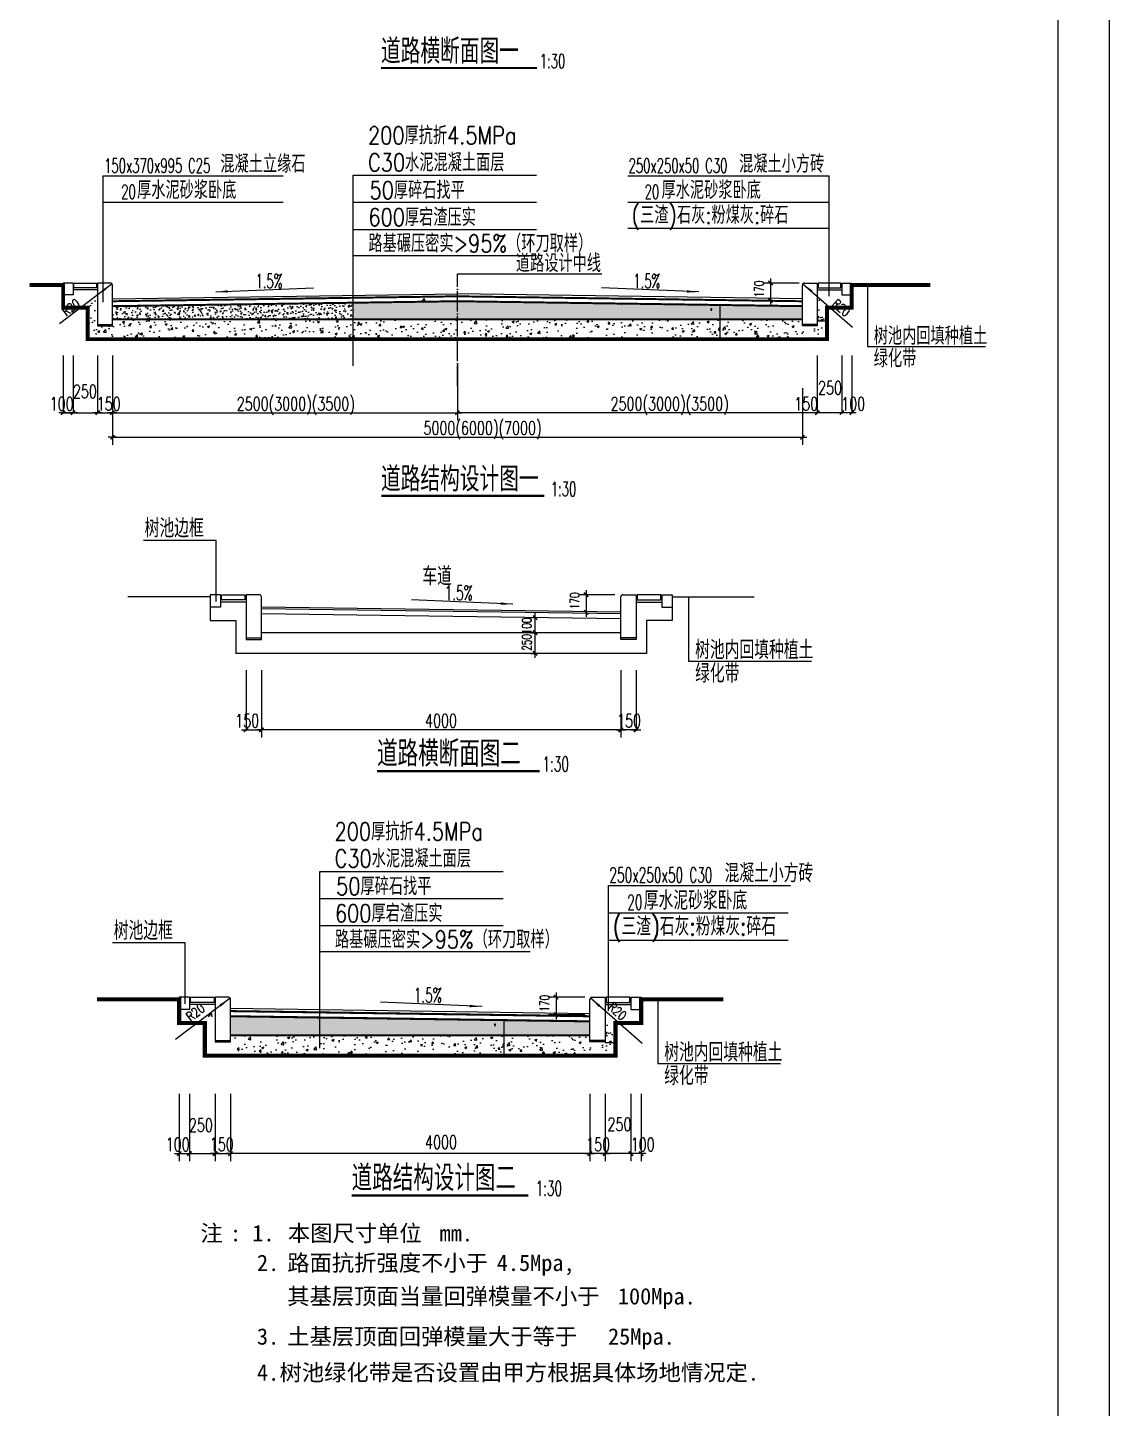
# Model space of a CAD drawing. Header units: millimetres. Extents: x -53295381 to 181933601, y -165 to 204541444.
# Drawn here: x 52181080 to 52286444, y 21114884 to 21249391 of the extents above; entities that cross this region are included whole.
import ezdxf

# ---------------------------------------------------------------- set-up
doc = ezdxf.new("R2010")
doc.units = ezdxf.units.MM
doc.header["$LTSCALE"] = 1000
doc.linetypes.add('DOTE', pattern=[2.42, 2, -0.2, 0.02, -0.2])
for name, color, linetype in [('LAYER1', 140, 'Continuous'), ('PUB_DIM', 3, 'Continuous'), ('PUB_TEXT', 7, 'Continuous'), ('TEXT', 7, 'Continuous'), ('WALL', 5, 'Continuous')]:
    doc.layers.add(name, color=color, linetype=linetype)
doc.layers.add('PUB_TITLE', color=7, linetype='Continuous', lineweight=20)
doc.styles.add('_HZTXT', font='txt.shx', dxfattribs={"width": 0.8, "bigfont": 'hztxt.shx'})
doc.styles.add('_SIMPLEX', font='SIMPLEX.shx', dxfattribs={"width": 0.8})
doc.styles.add('DIM_FONT', font='SIMPLEX', dxfattribs={"width": 0.7, "bigfont": 'GBCBIG'})
doc.styles.add('HZST', font='')
doc.styles.get('HZST').set_extended_font_data('SimSun')
doc.dimstyles.new('AXIS30', dxfattribs={"dimscale": 0.3, "dimtxt": 300, "dimasz": 1, "dimexe": 250, "dimexo": 300, "dimgap": 150, "dimtad": 1, "dimdec": 0, "dimzin": 0, "dimdsep": 46, "dimtxsty": 'DIM_FONT', "dimblk": '_DIMX', "dimcen": 0.09, "dimse1": 1, "dimse2": 1, "dimclrt": 7, "dimadec": 0, "dimazin": 0, "dimtfac": 1, "dimtdec": 0, "dimtix": 1, "dimtmove": 2, "dimatfit": 3, "dimldrblk": '_DIMX', "dimfxl": 0, "dimtolj": 1, "dimtzin": 0, "dimarcsym": 0})
doc.dimstyles.new('DIMN30', dxfattribs={"dimscale": 0.3, "dimtxt": 300, "dimasz": 100, "dimexe": 250, "dimexo": 300, "dimgap": 150, "dimtad": 1, "dimdec": 0, "dimzin": 0, "dimdsep": 46, "dimtxsty": 'DIM_FONT', "dimblk": 'ARCHTICK', "dimcen": 0.09, "dimclrt": 7, "dimazin": 2, "dimtfac": 1, "dimtdec": 0, "dimtix": 1, "dimtmove": 2, "dimatfit": 3, "dimfxl": 0, "dimtolj": 1, "dimtzin": 0, "dimarcsym": 0})
pattern_1 = [(50, (51574633.7, 20969505.46), (1032.8547, -90.3631), [108, -1188]), (355, (51574633.7, 20969505.5), (-199.8019, 1083.1567), [86.4, -950.4]), (100.4514, (51574719.8, 20969497.9), (833.0535, 992.793), [91.7859, -1009.6446]), (46.1842, (51574633.7, 20969793.5), (1536.827, -238.3474), [162, -1782]), (96.6356, (51574761.8, 20969773.6), (1345.9143, 1402.7297), [137.6788, -1514.4667]), (351.1842, (51574633.7, 20969793.5), (1345.9132, 1402.7308), [129.6, -1425.6]), (21, (51574777.7, 20969721.46), (859.5462, -579.7712), [108, -1188]), (326, (51574777.7, 20969721.5), (350.3741, 1044.216), [86.4, -950.4]), (71.4514, (51574849.3, 20969673.1), (1209.9206, 464.4439), [91.7859, -1009.6446]), (37.5, (51574633.7, 20969505.46), (17.5102, 479.36715), [0, -938.88, 0, -964.8, 0, -954]), (7.5, (51574633.7, 20969505.46), (378.82013, 567.95287), [0, -550.08, 0, -917.28, 0, -363.6]), (327.5, (51574312.6, 20969505.46), (768.7043, -32.47902), [0, -360, 0, -1123.2, 0, -1490.4]), (317.5, (51574168.6, 20969505.46), (839.7881, 144.1512), [0, -468, 0, -745.92, 0, -1058.4])]
pattern_2 = [(50, (51574633.7, 20969505.5), (2065.7093, -180.726), [216, -2376]), (355, (51574633.7, 20969505.5), (-399.604, 2166.3133), [172.8, -1900.8]), (100.4514, (51574805.9, 20969490.4), (1666.107, 1985.586), [183.572, -2019.289]), (46.1842, (51574633.7, 20970081.5), (3073.654, -476.695), [324, -3564]), (96.6356, (51574890, 20970041.7), (2691.829, 2805.46), [275.358, -3028.933]), (351.1842, (51574633.7, 20970081.5), (2691.826, 2805.462), [259.2, -2851.2]), (21, (51574921.7, 20969937.5), (1719.0923, -1159.5424), [216, -2376]), (326, (51574921.7, 20969937.5), (700.748, 2088.432), [172.8, -1900.8]), (71.4514, (51575065, 20969840.8), (2419.841, 928.888), [183.572, -2019.289]), (37.5, (51574633.7, 20969505.46), (35.0204, 958.7343), [0, -1877.76, 0, -1929.6, 0, -1908]), (7.5, (51574633.7, 20969505.5), (757.6403, 1135.9057), [0, -1100.16, 0, -1834.56, 0, -727.2]), (327.5, (51573991.5, 20969505.46), (1537.4086, -64.958), [0, -720, 0, -2246.4, 0, -2980.8]), (317.5, (51573703.5, 20969505.5), (1679.5762, 288.3023), [0, -936, 0, -1491.84, 0, -2116.8])]

# ---------------------------------------------------------------- blocks, each defined once
blk = doc.blocks.new('_ARROW')
blk.add_solid([(0, 0), (-1, 0.1), (-1, -0.1)])
blk = doc.blocks.new('_DIMX')
blk.add_line((-150, 0), (150, 0))
at = {"const_width": 50}
blk.add_lwpolyline([(-70, -70), (70, 70)], dxfattribs=at)
blk = doc.blocks.new('*D90')
at = {"layer": 'Defpoints', "color": 0}
for p in [(52237342, 21160493), (52238342, 21160493), (52237342, 21150493)]:
    blk.add_point(p, dxfattribs=at)
at = {"layer": 'PUB_DIM', "color": 0, "lineweight": -2}
blk.add_line((52238342, 21150493), (52237342, 21150493), dxfattribs=at)
at = {"layer": 'PUB_DIM', "color": 0, "lineweight": -2, "xscale": 0.3, "yscale": 0.3, "zscale": 0.3, "rotation": 180}
blk.add_blockref('_DIMX', (52237342, 21150493), dxfattribs=at)
at = {"layer": 'PUB_DIM', "color": 0, "lineweight": -2, "xscale": 0.3, "yscale": 0.3, "zscale": 0.3}
blk.add_blockref('_DIMX', (52238342, 21150493), dxfattribs=at)
at = {"layer": 'PUB_DIM', "color": 7, "insert": (52237842, 21150583), "char_height": 90, "attachment_point": 5, "style": 'DIM_FONT'}
blk.add_mtext('\\A1;1000', dxfattribs=at)
blk = doc.blocks.new('_ArchTick')
at = {"color": 0, "linetype": 'ByBlock', "const_width": 0.4}
blk.add_lwpolyline([(-0.5, -0.5), (0.5, 0.5)], dxfattribs=at)
blk = doc.blocks.new('*D91')
at = {"layer": 'Defpoints', "color": 0}
for p in [(52226954, 21151235), (52227506, 21151235), (52226954, 21149235)]:
    blk.add_point(p, dxfattribs=at)
at = {"layer": 'PUB_DIM', "color": 0, "lineweight": -2}
for p, q in [((52227044, 21151235), (52227581, 21151235)), ((52227506, 21149235), (52227506, 21151235)), ((52227044, 21149235), (52227581, 21149235))]:
    blk.add_line(p, q, dxfattribs=at)
at = {"layer": 'PUB_DIM', "color": 0, "lineweight": -2, "xscale": 30, "yscale": 30, "zscale": 30}
for p, rotation in [((52227506, 21151235), 90), ((52227506, 21149235), 270)]:
    blk.add_blockref('_ArchTick', p, dxfattribs=dict(at, rotation=rotation))
at = {"layer": 'PUB_DIM', "color": 7, "insert": (52227416, 21150235), "char_height": 90, "attachment_point": 5, "rotation": 90, "style": 'DIM_FONT'}
blk.add_mtext('\\A1;2000', dxfattribs=at)
blk = doc.blocks.new('*D92')
at = {"layer": 'Defpoints', "color": 0}
for p in [(52226954, 21152712), (52227506, 21152712), (52226954, 21151235)]:
    blk.add_point(p, dxfattribs=at)
at = {"layer": 'PUB_DIM', "color": 0, "lineweight": -2}
for p, q in [((52227044, 21152712), (52227581, 21152712)), ((52227506, 21151235), (52227506, 21152712)), ((52227044, 21151235), (52227581, 21151235))]:
    blk.add_line(p, q, dxfattribs=at)
at = {"layer": 'PUB_DIM', "color": 0, "lineweight": -2, "xscale": 30, "yscale": 30, "zscale": 30}
for p, rotation in [((52227506, 21152712), 90), ((52227506, 21151235), 270)]:
    blk.add_blockref('_ArchTick', p, dxfattribs=dict(at, rotation=rotation))
at = {"layer": 'PUB_DIM', "color": 7, "insert": (52226606, 21152232), "char_height": 90, "attachment_point": 5, "rotation": 90, "style": 'DIM_FONT'}
blk.add_mtext('\\A1;100', dxfattribs=at)
blk = doc.blocks.new('*D93')
at = {"layer": 'Defpoints', "color": 0}
for p in [(52248008, 21222378), (52248538, 21222378), (52248008, 21220960)]:
    blk.add_point(p, dxfattribs=at)
at = {"layer": 'PUB_DIM', "color": 0, "lineweight": -2}
for p, q in [((52248098, 21222378), (52248613, 21222378)), ((52248538, 21220960), (52248538, 21222378)), ((52248098, 21220960), (52248613, 21220960))]:
    blk.add_line(p, q, dxfattribs=at)
at = {"layer": 'PUB_DIM', "color": 0, "lineweight": -2, "xscale": 30, "yscale": 30, "zscale": 30}
for p, rotation in [((52248538, 21222378), 90), ((52248538, 21220960), 270)]:
    blk.add_blockref('_ArchTick', p, dxfattribs=dict(at, rotation=rotation))
at = {"layer": 'PUB_DIM', "color": 7, "insert": (52247674, 21221917), "char_height": 90, "attachment_point": 5, "rotation": 90, "style": 'DIM_FONT'}
blk.add_mtext('\\A1;100', dxfattribs=at)
blk = doc.blocks.new('*D94')
at = {"layer": 'Defpoints', "color": 0}
for p in [(52257981, 21230393), (52258941, 21230393), (52257981, 21220793)]:
    blk.add_point(p, dxfattribs=at)
at = {"layer": 'PUB_DIM', "color": 0, "lineweight": -2}
blk.add_line((52258940, 21220793), (52257981, 21220793), dxfattribs=at)
at = {"layer": 'PUB_DIM', "color": 0, "lineweight": -2, "xscale": 0.3, "yscale": 0.3, "zscale": 0.3, "rotation": 180}
blk.add_blockref('_DIMX', (52257981, 21220793), dxfattribs=at)
at = {"layer": 'PUB_DIM', "color": 0, "lineweight": -2, "xscale": 0.3, "yscale": 0.3, "zscale": 0.3}
blk.add_blockref('_DIMX', (52258941, 21220793), dxfattribs=at)
at = {"layer": 'PUB_DIM', "color": 7, "insert": (52258461, 21220883), "char_height": 90, "attachment_point": 5, "style": 'DIM_FONT'}
blk.add_mtext('\\A1;960', dxfattribs=at)
blk = doc.blocks.new('*D95')
at = {"layer": 'Defpoints', "color": 0}
for p in [(52248008, 21220960), (52248538, 21220960), (52248008, 21219040)]:
    blk.add_point(p, dxfattribs=at)
at = {"layer": 'PUB_DIM', "color": 0, "lineweight": -2}
for p, q in [((52248098, 21220960), (52248613, 21220960)), ((52248538, 21219040), (52248538, 21220960)), ((52248098, 21219040), (52248613, 21219040))]:
    blk.add_line(p, q, dxfattribs=at)
at = {"layer": 'PUB_DIM', "color": 0, "lineweight": -2, "xscale": 30, "yscale": 30, "zscale": 30}
for p, rotation in [((52248538, 21220960), 90), ((52248538, 21219040), 270)]:
    blk.add_blockref('_ArchTick', p, dxfattribs=dict(at, rotation=rotation))
at = {"layer": 'PUB_DIM', "color": 7, "insert": (52248448, 21220000), "char_height": 90, "attachment_point": 5, "rotation": 90, "style": 'DIM_FONT'}
blk.add_mtext('\\A1;1920', dxfattribs=at)
blk = doc.blocks.new('6.0f')
at = {"layer": 'PUB_TITLE'}
for p, q in [((50783407, 21034825), (50783407, 21109075)), ((50782407, 21035825), (50782407, 21106575))]:
    blk.add_line(p, q, dxfattribs=at)

msp = doc.modelspace()

# ---------------------------------------------------------------- hatches: boundary and pattern name
h = msp.add_hatch()
h.set_pattern_fill('AR-CONC', color=256, scale=1500, style=0)
h.set_pattern_definition([(50, (51527011, 20889303), (10758.9, -941.28), [1125, -12375]), (355, (51527011, 20889303), (-2081.27, 11282.88), [900, -9900]), (100.4514, (51527908, 20889224), (8677.64, 10341.6), [956.1, -10517.13]), (46.1842, (51527011, 20892303), (16008.62, -2482.79), [1687.5, -18562.5]), (96.6356, (51528345, 20892096), (14019.94, 14611.77), [1434.15, -15775.7]), (351.1842, (51527011, 20892303), (14019.93, 14611.78), [1350, -14850]), (21, (51528511, 20891553), (8953.61, -6039.28), [1125, -12375]), (326, (51528511, 20891553), (3649.73, 10877.25), [900, -9900]), (71.4514, (51529258, 20891050), (12603.34, 4837.96), [956.1, -10517.13]), (37.5, (51527011.4, 20889303), (182.398, 4993.408), [0, -9780, 0, -10050, 0, -9937.5]), (7.5, (51527011.4, 20889303), (3946.043, 5916.176), [0, -5730, 0, -9555, 0, -3787.5]), (327.5, (51523666.4, 20889303), (8007.337, -338.323), [0, -3750, 0, -11700, 0, -15525]), (317.5, (51522166.4, 20889303), (8747.79, 1501.575), [0, -4875, 0, -7770, 0, -11025])])
h.paths.add_polyline_path([(52191763.951, 21153434.113), (52191763.951, 21152934.062), (52202331.238, 21153085.023), (52202331.238, 21153585.074)])
at = {"layer": 'LAYER1'}
h = msp.add_hatch(dxfattribs=at)
h.set_pattern_fill('AR-CONC', color=256, scale=288, style=0)
h.set_pattern_definition(pattern_2)
h.paths.add_polyline_path([(52189340.732, 21220960.34), (52189340.732, 21220336.34), (52187900.732, 21220336.34), (52187900.732, 21223369.803), (52186249.756, 21222112.34), (52186940.732, 21222112.34), (52186940.732, 21219040.34), (52212796.137, 21219040.34), (52212796.137, 21220960.34)])
h.paths.add_polyline_path([(52186381.854, 21222305.272), (52188459.568, 21222305.272), (52188459.568, 21221009.272), (52186381.854, 21221009.272)], flags=25)
h = msp.add_hatch(dxfattribs=at)
h.set_pattern_fill('AN33C', color=256, scale=1440, style=0)
h.set_pattern_definition(pattern_1)
h.paths.add_polyline_path([(52212796.137, 21220960.34), (52212796.137, 21222591.354), (52189340.732, 21222256.276), (52189340.732, 21220960.34)])
h = msp.add_hatch(dxfattribs=at)
h.set_pattern_fill('AR-CONC', color=256, scale=1440, style=0)
h.set_pattern_definition([(50, (51574634, 20969505.5), (10328.55, -903.63), [1080, -11880]), (355, (51574634, 20969505), (-1998.02, 10831.57), [864, -9504]), (100.4514, (51575494, 20969430), (8330.54, 9927.93), [917.86, -10096.45]), (46.1842, (51574634, 20972385), (15368.27, -2383.47), [1620, -17820]), (96.6356, (51575914, 20972187), (13459.14, 14027.3), [1376.8, -15144.67]), (351.1842, (51574634, 20972385), (13459.13, 14027.3), [1296, -14256]), (21, (51576074, 20971665.5), (8595.46, -5797.71), [1080, -11880]), (326, (51576074, 20971665), (3503.74, 10442.16), [864, -9504]), (71.4514, (51576790, 20971182), (12099.2, 4644.44), [917.86, -10096.45]), (37.5, (51574633.7, 20969505.5), (175.102, 4793.671), [0, -9388.8, 0, -9648, 0, -9540]), (7.5, (51574633.7, 20969505.5), (3788.2, 5679.53), [0, -5500.8, 0, -9172.8, 0, -3636]), (327.5, (51571422.5, 20969505.5), (7687.043, -324.79), [0, -3600, 0, -11232, 0, -14904]), (317.5, (51569982.5, 20969505.5), (8397.88, 1441.51), [0, -4680, 0, -7459.2, 0, -10584])])
h.paths.add_polyline_path([(52212796.137, 21223071.403), (52212796.137, 21222591.354), (52222940.732, 21222736.276), (52222940.732, 21223216.325)])
h = msp.add_hatch(dxfattribs=at)
h.set_pattern_fill('AN33C', color=256, scale=1440, style=0)
h.set_pattern_definition(pattern_1)
h.paths.add_polyline_path([(52212796.137, 21222591.354), (52212796.137, 21220960.34), (52222940.732, 21220960.34), (52222940.732, 21222736.276)])
h.paths.add_polyline_path([(52222940.732, 21222736.276), (52222940.732, 21220960.34), (52256540.732, 21220960.34), (52256540.732, 21222256.276)])
h.paths.add_polyline_path([(52247026.151, 21220878.223), (52247026.151, 21222955.938), (52248322.151, 21222955.938), (52248322.151, 21220878.223)], flags=9)
h = msp.add_hatch(dxfattribs=at)
h.set_pattern_fill('AR-CONC', color=256, scale=288, style=0)
h.set_pattern_definition(pattern_2)
h.paths.add_polyline_path([(52222940.732, 21220960.34), (52222940.732, 21219040.34), (52258940.732, 21219040.34), (52258940.732, 21222112.34), (52259256.827, 21222112.34), (52257980.732, 21223228.628), (52257980.732, 21220336.34), (52256540.732, 21220336.34), (52256540.732, 21220960.34)])
h.paths.add_polyline_path([(52257421.854, 21222305.272), (52259499.568, 21222305.272), (52259499.568, 21221009.272), (52257421.854, 21221009.272)], flags=9)
h.paths.add_polyline_path([(52247026.151, 21218895.608), (52247026.151, 21221104.979), (52248322.151, 21221104.979), (52248322.151, 21218895.608)], flags=9)
h = msp.add_hatch(dxfattribs=at)
h.set_pattern_fill('AR-CONC', color=256, scale=288, style=0)
h.set_pattern_definition(pattern_2)
h.paths.add_polyline_path([(52222940.732, 21219040.34), (52222940.732, 21220960.34), (52212796.137, 21220960.34), (52212796.137, 21219040.34)])
h = msp.add_hatch(dxfattribs=at)
h.set_pattern_fill('AR-CONC', color=256, scale=300, style=0)
h.set_pattern_definition([(50, (51525522.3, 20889303), (2151.7805, -188.2564), [225, -2475]), (355, (51525522.3, 20889303), (-416.254, 2256.5764), [180, -1980]), (100.4514, (51525701.6, 20889287.2), (1735.528, 2068.3186), [191.2206, -2103.4263]), (46.1842, (51525522.3, 20889903), (3201.723, -496.557), [337.5, -3712.5]), (96.6356, (51525789, 20889861.5), (2803.988, 2922.354), [286.831, -3155.139]), (351.1842, (51525522.3, 20889903), (2803.986, 2922.356), [270, -2970]), (21, (51525822.3, 20889753), (1790.721, -1207.8567), [225, -2475]), (326, (51525822.3, 20889753), (729.946, 2175.45), [180, -1980]), (71.4514, (51525971.5, 20889652.3), (2520.668, 967.5915), [191.2206, -2103.4263]), (37.5, (51525522.3, 20889302.9), (36.4796, 998.6816), [0, -1956, 0, -2010, 0, -1987.5]), (7.5, (51525522.3, 20889302.9), (789.2086, 1183.2351), [0, -1146, 0, -1911, 0, -757.5]), (327.5, (51524853.3, 20889302.9), (1601.4673, -67.6646), [0, -750, 0, -2340, 0, -3105]), (317.5, (51524553.3, 20889302.9), (1749.5585, 300.315), [0, -975, 0, -1554, 0, -2205])])
h.paths.add_polyline_path([(52200842.128, 21151235.089), (52200842.128, 21149235.089), (52238342.128, 21149235.089), (52238342.128, 21152435.089), (52238671.394, 21152435.089), (52237342.128, 21153597.889), (52237342.128, 21150585.089), (52235842.128, 21150585.089), (52235842.128, 21151235.089)])
h.paths.add_polyline_path([(52236759.963, 21152068.09), (52238924.249, 21152068.09), (52238924.249, 21150718.09), (52236759.963, 21150718.09)], flags=9)
h.paths.add_polyline_path([(52225931.106, 21149084.326), (52225931.106, 21151385.755), (52227281.106, 21151385.755), (52227281.106, 21149084.326)], flags=9)
h = msp.add_hatch(dxfattribs=at)
h.set_pattern_fill('AN33C', color=256, scale=1500, style=0)
h.set_pattern_definition([(50, (51461800.6, 20889302.9), (1075.8903, -94.1282), [112.5, -1237.5]), (355, (51461800.6, 20889302.9), (-208.127, 1128.2882), [90, -990]), (100.4514, (51461890.2, 20889295.1), (867.7641, 1034.1593), [95.6103, -1051.7132]), (46.1842, (51461800.6, 20889602.9), (1600.8616, -248.2785), [168.75, -1856.25]), (96.6356, (51461934, 20889582.2), (1401.994, 1461.1768), [143.4154, -1577.5695]), (351.1842, (51461800.6, 20889603), (1401.993, 1461.178), [135, -1485]), (21, (51461950.6, 20889527.9), (895.3606, -603.9283), [112.5, -1237.5]), (326, (51461950.6, 20889527.9), (364.973, 1087.725), [90, -990]), (71.4514, (51462025.2, 20889477.6), (1260.334, 483.7957), [95.6103, -1051.7132]), (37.5, (51461800.6, 20889302.92), (18.23978, 499.34078), [0, -978, 0, -1005, 0, -993.75]), (7.5, (51461800.6, 20889302.9), (394.6043, 591.61757), [0, -573, 0, -955.5, 0, -378.75]), (327.5, (51461466.1, 20889302.9), (800.73365, -33.8323), [0, -375, 0, -1170, 0, -1552.5]), (317.5, (51461316.1, 20889302.9), (874.77925, 150.1575), [0, -487.5, 0, -777, 0, -1102.5])])
h.paths.add_polyline_path([(52215433.786, 21151235.089), (52215433.786, 21152876.57), (52200842.128, 21153085.023), (52200842.128, 21151235.089)])
h.paths.add_polyline_path([(52235842.128, 21151235.089), (52235842.128, 21152585.023), (52215433.786, 21152876.57), (52215433.786, 21151235.089)])
h.paths.add_polyline_path([(52225931.106, 21151149.551), (52225931.106, 21153313.836), (52227281.106, 21153313.836), (52227281.106, 21151149.551)], flags=9)

# ---------------------------------------------------------------- linework, layer by layer
for p, q in [((52188448.911, 21234954.709), (52205960.351, 21234954.709)), ((52188448.911, 21222655.098), (52188448.911, 21234954.709)), ((52239532.829, 21234954.709), (52259157.111, 21234954.709)), ((52259157.111, 21223228.826), (52259157.111, 21234954.709)), ((52188448.911, 21232403.06), (52205960.351, 21232403.06)), ((52239532.829, 21232403.06), (52259157.111, 21232403.06)), ((52239532.829, 21229851.411), (52259157.111, 21229851.411)), ((52222940.732, 21225393.252), (52237007.385, 21225393.252)), ((52262884.59, 21224320.34), (52262884.59, 21218315.275)), ((52262884.59, 21218315.275), (52274381.124, 21218315.275)), ((52199428.012, 21199427.163), (52192354.143, 21199427.163)), ((52199428.012, 21193500.29), (52199428.012, 21199427.163)), ((52237662.963, 21165812.557), (52255398.326, 21165812.557)), ((52237662.963, 21153598.095), (52237662.963, 21165812.557)), ((52237662.963, 21163154.589), (52255173.747, 21163154.589)), ((52196418.453, 21160226.142), (52189344.584, 21160226.142)), ((52196418.453, 21154299.269), (52196418.453, 21160226.142)), ((52237662.963, 21160496.622), (52255173.747, 21160496.622)), ((52242450.314, 21154735.089), (52242450.314, 21148479.813)), ((52242450.314, 21148479.813), (52254425.87, 21148479.813))]:
    msp.add_line(p, q)
for p, q in [((52212796.137, 21216436.757), (52212796.137, 21235004.696)), ((52212796.137, 21235004.696), (52230647.864, 21235004.696)), ((52212796.137, 21232372.498), (52230647.864, 21232372.498)), ((52212796.137, 21229740.299), (52230647.864, 21229740.299)), ((52212796.137, 21227194.995), (52230647.864, 21227194.995)), ((52189339.361, 21222976.33), (52222939.361, 21223456.33)), ((52189342.789, 21222736.355), (52222942.789, 21223216.355)), ((52189349.646, 21222256.404), (52222949.646, 21222736.404)), ((52256531.819, 21222256.404), (52222931.819, 21222736.404)), ((52256538.675, 21222736.355), (52222938.675, 21223216.355)), ((52256542.104, 21222976.33), (52222942.104, 21223456.33)), ((52189340.732, 21220960.34), (52222940.732, 21220960.34)), ((52256540.732, 21220960.34), (52222940.732, 21220960.34)), ((52186940.732, 21219040.34), (52222940.732, 21219040.34)), ((52258940.732, 21219040.34), (52222940.732, 21219040.34)), ((52198851.687, 21193936.11), (52190851.687, 21193936.11)), ((52198851.687, 21194136.11), (52198851.687, 21191636.11)), ((52199851.687, 21194136.11), (52198851.687, 21194136.11)), ((52199851.687, 21192936.11), (52198851.687, 21192936.11)), ((52199851.687, 21194136.11), (52199851.687, 21192936.11)), ((52202351.687, 21193436.11), (52199851.687, 21193436.11)), ((52199951.687, 21194136.11), (52202251.687, 21194136.11)), ((52199951.687, 21193636.11), (52199951.687, 21194136.11)), ((52202251.687, 21193636.11), (52199951.687, 21193636.11)), ((52202251.687, 21194136.11), (52202251.687, 21193636.11)), ((52202351.687, 21194136.11), (52202351.687, 21189786.11)), ((52203651.687, 21194136.11), (52202351.687, 21194136.11)), ((52203851.687, 21189786.11), (52203851.687, 21193936.11)), ((52238851.687, 21192436.11), (52203851.687, 21192936.11)), ((52238851.687, 21189786.11), (52238851.687, 21193936.11)), ((52239051.687, 21194136.11), (52240351.687, 21194136.11)), ((52240351.687, 21194136.11), (52240351.687, 21189786.11)), ((52240351.687, 21193436.11), (52242851.687, 21193436.11)), ((52242751.687, 21194136.11), (52240451.687, 21194136.11)), ((52240451.687, 21194136.11), (52240451.687, 21193636.11)), ((52240451.687, 21193636.11), (52242751.687, 21193636.11)), ((52242751.687, 21193636.11), (52242751.687, 21194136.11)), ((52242851.687, 21194136.11), (52243851.687, 21194136.11)), ((52242851.687, 21194136.11), (52242851.687, 21192936.11)), ((52242851.687, 21192936.11), (52243851.687, 21192936.11)), ((52243851.687, 21194136.11), (52243851.687, 21191636.11)), ((52243851.687, 21193936.11), (52251851.687, 21193936.11)), ((52245459.873, 21193936.11), (52245459.873, 21187680.834)), ((52198851.687, 21191636.11), (52201351.687, 21191636.11)), ((52201351.687, 21191636.11), (52201351.687, 21188436.11)), ((52238842.402, 21191786.176), (52203842.402, 21192286.176)), ((52238849.544, 21192286.125), (52203849.544, 21192786.125)), ((52241351.687, 21191636.11), (52241351.687, 21188436.11)), ((52243851.687, 21191636.11), (52241351.687, 21191636.11)), ((52238851.687, 21190436.11), (52203851.687, 21190436.11)), ((52202351.687, 21189936.11), (52203851.687, 21189936.11)), ((52202351.687, 21189786.11), (52203851.687, 21189786.11)), ((52240351.687, 21189936.11), (52238851.687, 21189936.11)), ((52240351.687, 21189786.11), (52238851.687, 21189786.11)), ((52241351.687, 21188436.11), (52201351.687, 21188436.11)), ((52245459.873, 21187680.834), (52257435.429, 21187680.834)), ((52209539.235, 21149973.59), (52209539.235, 21167196.832)), ((52209539.235, 21167196.832), (52227390.962, 21167196.832)), ((52209539.235, 21164564.634), (52227390.962, 21164564.634)), ((52209539.235, 21161932.435), (52227390.962, 21161932.435)), ((52209539.235, 21159387.131), (52230017.999, 21159387.131)), ((52235832.844, 21152585.155), (52200832.844, 21153085.155)), ((52235839.986, 21153085.104), (52200839.986, 21153585.104)), ((52235843.557, 21153335.079), (52200843.557, 21153835.079)), ((52235842.128, 21151235.089), (52200842.128, 21151235.089)), ((52238342.128, 21149235.089), (52198342.128, 21149235.089))]:
    msp.add_line(p, q, dxfattribs=at)
at = {"layer": 'LAYER1', "linetype": 'DOTE'}
msp.add_line((52222940.732, 21214467.913), (52222940.732, 21225393.252), dxfattribs=at)
at = {"layer": 'LAYER1'}
for points, const_width in [([(52181271.509, 21224320.34), (52184540.732, 21224320.34), (52184540.732, 21222112.34), (52186940.732, 21222112.34), (52186940.732, 21219040.34), (52258940.732, 21219040.34), (52258940.732, 21222112.34), (52261340.732, 21222112.34), (52261340.732, 21224320.34), (52269020.732, 21224320.34)], 384), ([(52189346.903, 21222736.355), (52222942.789, 21223216.355)], 192), ([(52222919.481, 21222735.914), (52189353.76, 21222256.404)], 192), ([(52256538.675, 21222736.355), (52222942.789, 21223216.355)], 192), ([(52222966.098, 21222735.914), (52256531.819, 21222256.404)], 192), ([(52189344.846, 21220960.34), (52222944.846, 21220960.34)], 192), ([(52256540.732, 21220960.34), (52222940.732, 21220960.34)], 192), ([(52248842.128, 21154735.089), (52240842.128, 21154735.089), (52240842.128, 21152435.089), (52238342.128, 21152435.089), (52238342.128, 21149235.089), (52198342.128, 21149235.089), (52198342.128, 21152435.089), (52195842.128, 21152435.089), (52195842.128, 21154735.089), (52187842.128, 21154735.089)], 400), ([(52200832.844, 21153085.155), (52235832.844, 21152585.155)], 200), ([(52200839.986, 21153585.104), (52235839.986, 21153085.104)], 200), ([(52200842.128, 21151235.089), (52235842.128, 21151235.089)], 200)]:
    msp.add_lwpolyline(points, dxfattribs=dict(at, const_width=const_width))
for centre, start, end in [((52203651.687, 21193936.11), 0, 90), ((52239051.687, 21193936.11), 90, 180)]:
    msp.add_arc(centre, 200, start, end, dxfattribs=at)
at = {"layer": 'PUB_DIM'}
for p, q in [((52189301.474, 21224436.676), (52184195.535, 21220547.746)), ((52256231.121, 21224512.34), (52252686.177, 21224512.34)), ((52253436.177, 21224219.61), (52253436.177, 21223098.902)), ((52256024.366, 21224512.34), (52254118.707, 21224512.34)), ((52256588.221, 21224446.754), (52261419.026, 21220220.916)), ((52184540.732, 21217459.822), (52184540.732, 21211807.196)), ((52185500.732, 21217459.822), (52185500.732, 21211807.196)), ((52185500.732, 21217459.822), (52185500.732, 21211807.196)), ((52187900.732, 21217459.822), (52187900.732, 21211807.196)), ((52187900.732, 21217459.822), (52187900.732, 21211807.196)), ((52189340.71, 21217459.822), (52189340.71, 21211807.196)), ((52257992.252, 21217459.822), (52257992.252, 21211807.196)), ((52257992.252, 21217459.822), (52257992.252, 21211807.196)), ((52260392.252, 21217459.822), (52260392.252, 21211807.196)), ((52260392.252, 21217459.822), (52260392.252, 21211807.196)), ((52261352.252, 21217459.822), (52261352.252, 21211807.196)), ((52222946.492, 21216682.222), (52222946.492, 21211159.196)), ((52189346.47, 21214282.222), (52189346.47, 21208759.196)), ((52256546.47, 21214282.222), (52256546.47, 21208759.196)), ((52184541.02, 21211879.196), (52185500.444, 21211879.196)), ((52185501.02, 21211879.196), (52187900.444, 21211879.196)), ((52187901.02, 21211879.196), (52189340.422, 21211879.196)), ((52189349.35, 21211879.196), (52222943.612, 21211879.196)), ((52256543.635, 21211879.196), (52222949.372, 21211879.196)), ((52257991.964, 21211879.196), (52256552.563, 21211879.196)), ((52260391.964, 21211879.196), (52257992.54, 21211879.196)), ((52261351.964, 21211879.196), (52260392.54, 21211879.196)), ((52189349.35, 21209479.196), (52256543.59, 21209479.196)), ((52238275.902, 21194136.11), (52234730.958, 21194136.11)), ((52235480.958, 21193843.38), (52235480.958, 21192722.672)), ((52238069.147, 21194136.11), (52236163.488, 21194136.11)), ((52230053.133, 21191913.061), (52230590.665, 21191913.061)), ((52230515.665, 21190436.061), (52230515.665, 21191913.061)), ((52230053.133, 21190436.061), (52230590.665, 21190436.061)), ((52230053.133, 21190436.061), (52230590.665, 21190436.061)), ((52230515.665, 21188436.061), (52230515.665, 21190436.061)), ((52230053.133, 21188436.061), (52230590.665, 21188436.061)), ((52202351.687, 21186789.737), (52202351.687, 21180901.585)), ((52203851.664, 21186789.737), (52203851.664, 21180901.585)), ((52238851.711, 21186789.737), (52238851.711, 21180901.585)), ((52240351.687, 21186789.737), (52240351.687, 21180901.585)), ((52203848.687, 21185979.737), (52203848.687, 21180226.585)), ((52238848.711, 21185979.737), (52238848.711, 21180226.585)), ((52202351.687, 21180976.585), (52203851.664, 21180976.585)), ((52238845.711, 21180976.585), (52203851.687, 21180976.585)), ((52240351.687, 21180976.585), (52238851.711, 21180976.585)), ((52200801.234, 21154856.272), (52195482.548, 21150805.303)), ((52235345.465, 21154935.089), (52231800.521, 21154935.089)), ((52232550.521, 21154642.359), (52232550.521, 21153521.651)), ((52235138.709, 21154935.089), (52233233.05, 21154935.089)), ((52235891.596, 21154866.77), (52240923.685, 21150464.855)), ((52235345.465, 21153225.883), (52231800.521, 21153225.883)), ((52195842.128, 21145515.094), (52195842.128, 21138951.942)), ((52196842.128, 21145515.094), (52196842.128, 21138951.942)), ((52199339.152, 21144705.094), (52199339.152, 21138951.942)), ((52199342.128, 21145515.094), (52199342.128, 21139626.942)), ((52199342.128, 21145515.094), (52199342.128, 21139626.942)), ((52200839.128, 21144705.094), (52200839.128, 21138951.942)), ((52200842.105, 21145515.094), (52200842.105, 21139626.942)), ((52235840.557, 21144705.094), (52235840.557, 21138951.942)), ((52235843.557, 21145515.094), (52235843.557, 21139626.942)), ((52237337.557, 21145515.094), (52237337.557, 21139626.942)), ((52237337.557, 21145515.094), (52237337.557, 21139626.942)), ((52237340.533, 21144705.094), (52237340.533, 21138951.942)), ((52237343.533, 21145515.094), (52237343.533, 21139626.942)), ((52239837.557, 21145515.094), (52239837.557, 21138951.942)), ((52240837.557, 21145515.094), (52240837.557, 21138951.942)), ((52195728.568, 21139701.942), (52199342.128, 21139701.942)), ((52199342.128, 21139701.942), (52200842.105, 21139701.942)), ((52235837.557, 21139701.942), (52200842.128, 21139701.942)), ((52237343.533, 21139701.942), (52235843.557, 21139701.942)), ((52240951.117, 21139701.942), (52237337.557, 21139701.942))]:
    msp.add_line(p, q, dxfattribs=at)
for points in [[(52199420.424, 21223641.58), (52208916.132, 21224053.191)], [(52246461.04, 21223641.58), (52236965.333, 21224053.191)], [(52228352.008, 21193229.068), (52218460.646, 21193657.83)], [(52225342.449, 21154028.047), (52215451.087, 21154456.809)]]:
    msp.add_lwpolyline(points, dxfattribs=at)
at = {"layer": 'PUB_TEXT'}
for points, const_width in [([(52215495.268, 21245455.5), (52230686.899, 21245455.5)], 201.6), ([(52215543.682, 21203777.14), (52231422.062, 21203777.14)], 201.6), ([(52215118.682, 21176960.53), (52230943.297, 21176960.53)], 210), ([(52212640.957, 21135624.705), (52229855.301, 21135624.705)], 210)]:
    msp.add_lwpolyline(points, dxfattribs=dict(at, const_width=const_width))
at = {"layer": 'WALL'}
for p, q in [((52184540.732, 21224320.34), (52181271.509, 21224320.34)), ((52185500.732, 21224512.34), (52184540.732, 21224512.34)), ((52184540.732, 21224512.34), (52184540.732, 21222112.34)), ((52185500.732, 21224512.34), (52185500.732, 21223360.34)), ((52185596.732, 21224032.34), (52185596.732, 21224512.34)), ((52185596.732, 21224512.34), (52187804.732, 21224512.34)), ((52187804.732, 21224032.34), (52185596.732, 21224032.34)), ((52187804.732, 21224512.34), (52187804.732, 21224032.34)), ((52187900.732, 21224512.34), (52187900.732, 21220336.34)), ((52189148.732, 21224512.34), (52187900.732, 21224512.34)), ((52189340.732, 21220336.34), (52189340.732, 21224320.34)), ((52256540.732, 21220336.34), (52256540.732, 21224320.34)), ((52256732.732, 21224512.34), (52257980.732, 21224512.34)), ((52257980.732, 21224512.34), (52257980.732, 21220336.34)), ((52260284.732, 21224512.34), (52258076.732, 21224512.34)), ((52258076.732, 21224512.34), (52258076.732, 21224032.34)), ((52258076.732, 21224032.34), (52260284.732, 21224032.34)), ((52260284.732, 21224032.34), (52260284.732, 21224512.34)), ((52260380.732, 21224512.34), (52261340.732, 21224512.34)), ((52260380.732, 21224512.34), (52260380.732, 21223360.34)), ((52261340.732, 21224512.34), (52261340.732, 21222112.34)), ((52185500.732, 21223360.34), (52184540.732, 21223360.34)), ((52187900.732, 21223840.34), (52185500.732, 21223840.34)), ((52257980.732, 21223840.34), (52260380.732, 21223840.34)), ((52260380.732, 21223360.34), (52261340.732, 21223360.34)), ((52184540.732, 21222112.34), (52186940.732, 21222112.34)), ((52186940.732, 21222112.34), (52186940.732, 21219040.34)), ((52258940.732, 21222112.34), (52258940.732, 21219040.34)), ((52261340.732, 21222112.34), (52258940.732, 21222112.34)), ((52187900.732, 21220480.34), (52189340.732, 21220480.34)), ((52187900.732, 21220336.34), (52189340.732, 21220336.34)), ((52257980.732, 21220480.34), (52256540.732, 21220480.34)), ((52257980.732, 21220336.34), (52256540.732, 21220336.34)), ((52195842.128, 21154735.089), (52187842.128, 21154735.089)), ((52195842.128, 21154935.089), (52195842.128, 21152435.089)), ((52196842.128, 21154935.089), (52195842.128, 21154935.089)), ((52196842.128, 21154935.089), (52196842.128, 21153735.089)), ((52199342.128, 21154235.089), (52196842.128, 21154235.089)), ((52196942.128, 21154935.089), (52199242.128, 21154935.089)), ((52196942.128, 21154435.089), (52196942.128, 21154935.089)), ((52199242.128, 21154435.089), (52196942.128, 21154435.089)), ((52199242.128, 21154935.089), (52199242.128, 21154435.089)), ((52199342.128, 21154935.089), (52199342.128, 21150585.089)), ((52200642.128, 21154935.089), (52199342.128, 21154935.089)), ((52200842.128, 21150585.089), (52200842.128, 21154735.089)), ((52235842.128, 21150585.089), (52235842.128, 21154735.089)), ((52236042.128, 21154935.089), (52237342.128, 21154935.089)), ((52237342.128, 21154935.089), (52237342.128, 21150585.089)), ((52237342.128, 21154235.089), (52239842.128, 21154235.089)), ((52239742.128, 21154935.089), (52237442.128, 21154935.089)), ((52237442.128, 21154935.089), (52237442.128, 21154435.089)), ((52237442.128, 21154435.089), (52239742.128, 21154435.089)), ((52239742.128, 21154435.089), (52239742.128, 21154935.089)), ((52239842.128, 21154935.089), (52240842.128, 21154935.089)), ((52239842.128, 21154935.089), (52239842.128, 21153735.089)), ((52240842.128, 21154935.089), (52240842.128, 21152435.089)), ((52240842.128, 21154735.089), (52248842.128, 21154735.089)), ((52196842.128, 21153735.089), (52195842.128, 21153735.089)), ((52239842.128, 21153735.089), (52240842.128, 21153735.089)), ((52195842.128, 21152435.089), (52198342.128, 21152435.089)), ((52198342.128, 21152435.089), (52198342.128, 21149235.089)), ((52240842.128, 21152435.089), (52238342.128, 21152435.089)), ((52238342.128, 21152435.089), (52238342.128, 21149235.089)), ((52199342.128, 21150735.089), (52200842.128, 21150735.089)), ((52199342.128, 21150585.089), (52200842.128, 21150585.089)), ((52237342.128, 21150735.089), (52235842.128, 21150735.089)), ((52237342.128, 21150585.089), (52235842.128, 21150585.089))]:
    msp.add_line(p, q, dxfattribs=at)
for centre, radius, start, end in [((52189148.732, 21224320.34), 192, 0, 90), ((52256732.732, 21224320.34), 192, 90, 180), ((52200642.128, 21154735.089), 200, 0, 90), ((52236042.128, 21154735.089), 200, 90, 180)]:
    msp.add_arc(centre, radius, start, end, dxfattribs=at)

# ---------------------------------------------------------------- block references
at = {"xscale": 5, "yscale": 5, "zscale": 5}
msp.add_blockref('6.0f', (-201630592.176, -84225166.409), dxfattribs=at)
at = {"layer": 'PUB_DIM'}
for name, p, xscale, yscale, zscale, rotation in [('_ARROW', (52189301.474, 21224436.676), 1151.999999939327, 1151.999999939327, 1151.999999939327, 37.29464820271027), ('_DIMX', (52253436.177, 21224515.34), 3, 3, 3, 270), ('_ArchTick', (52253436.177, 21224512.34), -30, 30, 30, 90), ('_ARROW', (52256588.221, 21224446.754), 1152.000000163156, 1152.000000163156, 1152.000000163156, 138.8215732163637), ('_ARROW', (52199420.424, 21223641.58), -1151.99999996219, 1152, 1152, 2.48205416909892), ('_ARROW', (52246461.04, 21223641.58), 1151.999999962191, 1151.999999962191, 1151.999999962191, 357.5179458309011), ('_DIMX', (52253436.177, 21222806.134), 3, 3, 3, 270), ('_DIMX', (52184540.732, 21211879.196), 2.879999995231628, 2.879999995231628, 2.879999995231628, 180), ('_DIMX', (52184540.732, 21211879.196), 0.2879999876022339, 0.2879999876022339, 0.2879999876022339, 180), ('_DIMX', (52185500.444, 21211879.196), 2.879999995231628, 2.879999995231628, 2.879999995231628, 180), ('_DIMX', (52185500.732, 21211879.196), 0.2879999876022339, 0.2879999876022339, 0.2879999876022339, 180), ('_DIMX', (52187900.444, 21211879.196), 2.879999995231628, 2.879999995231628, 2.879999995231628, 180), ('_DIMX', (52187900.732, 21211879.196), 0.2879999876022339, 0.2879999876022339, 0.2879999876022339, 180), ('_DIMX', (52189340.422, 21211879.196), 2.879999995231628, 2.879999995231628, 2.879999995231628, 180), ('_DIMX', (52257991.964, 21211879.196), 2.879999995231628, 2.879999995231628, 2.879999995231628, 180), ('_DIMX', (52257992.252, 21211879.196), -0.2879999876022339, 0.2880001068115234, 0.2880000000004657, 180), ('_DIMX', (52260391.964, 21211879.196), 2.879999995231628, 2.879999995231628, 2.879999995231628, 180), ('_DIMX', (52260392.252, 21211879.196), -0.2879999876022339, 0.2880001068115234, 0.2880000000004657, 180), ('_DIMX', (52261351.964, 21211879.196), 2.879999995231628, 2.879999995231628, 2.879999995231628, 180), ('_DIMX', (52261352.252, 21211879.196), -0.2879999876022339, 0.2880001068115234, 0.2880000000004657, 180), ('_DIMX', (52189346.47, 21209479.196), 2.879999995231628, 2.879999995231628, 2.879999995231628, 180), ('_DIMX', (52235480.958, 21194139.11), 3, 3, 3, 270), ('_ARROW', (52228352.008, 21193229.068), 1199.999999988769, 1199.999999988769, 1199.999999988769, 357.5179458300098), ('_ArchTick', (52235480.958, 21194136.11), -30, 30, 30, 90), ('_DIMX', (52230515.665, 21191910.061), 3, 3, 3, 90), ('_ArchTick', (52230515.665, 21191913.061), 30, 30, 30, 90), ('_DIMX', (52235480.958, 21192429.904), 3, 3, 3, 270), ('_DIMX', (52230515.616, 21190441.042), 3, 3, 3, 90), ('_ArchTick', (52230515.665, 21190436.061), 30, 30, 30, 90), ('_ArchTick', (52230515.665, 21190436.061), 30, 30, 30, 270), ('_DIMX', (52230515.665, 21188440.993), 3, 3, 3, 90), ('_ArchTick', (52230515.665, 21188436.061), 30, 30, 30, 270), ('_ArchTick', (52202351.687, 21180976.585), 30, 30, 30, 180), ('_DIMX', (52203848.687, 21180976.585), 3, 3, 3, 180), ('_ArchTick', (52238851.711, 21180976.585), 30, 30, 30, 180), ('_DIMX', (52232550.521, 21154938.089), 3, 3, 3, 270), ('_ARROW', (52200801.234, 21154856.272), 1199.999999968779, 1199.999999968779, 1199.999999968779, 37.2946482039322), ('_ARROW', (52225342.449, 21154028.047), 1199.999999988769, 1199.999999988769, 1199.999999988769, 357.5179458300098), ('_ArchTick', (52232550.521, 21154935.089), -30, 30, 30, 90), ('_ARROW', (52235891.596, 21154866.77), 1200.000000059692, 1200.000000059692, 1200.000000059692, 138.821573220581), ('_DIMX', (52232550.521, 21153228.883), 3, 3, 3, 270), ('_ArchTick', (52195842.128, 21139701.942), 30, 30, 30, 180), ('_ArchTick', (52196842.128, 21139701.942), 30, 30, 30, 180), ('_DIMX', (52199339.152, 21139701.942), 3, 3, 3, 180), ('_ArchTick', (52199342.128, 21139701.942), 30, 30, 30, 180), ('_DIMX', (52200839.128, 21139701.942), 3, 3, 3, 180), ('_ArchTick', (52235843.557, 21139701.942), 30, 30, 30, 180), ('_ArchTick', (52237337.557, 21139701.942), -30, 30, 30, 180), ('_ArchTick', (52239837.557, 21139701.942), -30, 30, 30, 180), ('_ArchTick', (52240837.557, 21139701.942), -30, 30, 30, 180)]:
    msp.add_blockref(name, p, dxfattribs=dict(at, xscale=xscale, yscale=yscale, zscale=zscale, rotation=rotation))
for name, p, xscale, yscale, zscale in [('_DIMX', (52185500.732, 21211879.196), 0.2879999876022339, 0.2879999876022339, 0.2879999876022339), ('_DIMX', (52187900.732, 21211879.196), 0.2879999876022339, 0.2879999876022339, 0.2879999876022339), ('_DIMX', (52189340.71, 21211879.196), 0.2879999876022339, 0.2879999876022339, 0.2879999876022339), ('_DIMX', (52222946.492, 21211879.196), 2.879999995231628, 2.879999995231628, 2.879999995231628), ('_DIMX', (52257992.252, 21211879.196), -0.2879999876022339, 0.2880001068115234, 0.2880000000004657), ('_DIMX', (52260392.252, 21211879.196), -0.2879999876022339, 0.2880001068115234, 0.2880000000004657), ('_DIMX', (52256546.47, 21209479.196), 2.879999995231628, 2.879999995231628, 2.879999995231628), ('_DIMX', (52202348.687, 21180976.585), 3, 3, 3), ('_ArchTick', (52203851.664, 21180976.585), 30, 30, 30), ('_DIMX', (52238848.711, 21180976.585), 3, 3, 3), ('_DIMX', (52240348.687, 21180976.585), 3, 3, 3), ('_ArchTick', (52240351.687, 21180976.585), 30, 30, 30), ('_DIMX', (52195839.128, 21139701.942), 3, 3, 3), ('_DIMX', (52196839.128, 21139701.942), 3, 3, 3), ('_DIMX', (52199339.128, 21139701.942), 3, 3, 3), ('_ArchTick', (52199342.128, 21139701.942), 30, 30, 30), ('_ArchTick', (52200842.105, 21139701.942), 30, 30, 30), ('_DIMX', (52235840.557, 21139701.942), 3, 3, 3), ('_DIMX', (52237340.533, 21139701.942), 3, 3, 3), ('_ArchTick', (52237337.557, 21139701.942), -30, 30, 30), ('_ArchTick', (52237343.533, 21139701.942), 30, 30, 30), ('_DIMX', (52239840.557, 21139701.942), -3, 3, 3), ('_DIMX', (52240840.557, 21139701.942), -3, 3, 3)]:
    msp.add_blockref(name, p, dxfattribs=dict(at, xscale=xscale, yscale=yscale, zscale=zscale))

# ---------------------------------------------------------------- texts
at = {"layer": 'PUB_DIM', "style": 'DIM_FONT', "width": 0.8}
for height, rotation, p in [(864, 37.29464327, (52184826.003, 21221249.507)), (864, 318.82156433, (52259360.083, 21222366.393)), (900, 37.29464911, (52196945.306, 21152544.416)), (900, 318.82157306, (52237518.166, 21153857.732))]:
    msp.add_text('R20', height=height, rotation=rotation, dxfattribs=at).set_placement(p)
at = {"layer": 'PUB_DIM', "color": 7, "style": 'DIM_FONT', "width": 0.7}
for s, p in [('2500(3000)(3500)', (52201443.365, 21212095.196)), ('2500(3000)(3500)', (52237860.215, 21212095.196)), ('5000(6000)(7000)', (52219632.715, 21209738.801))]:
    msp.add_text(s, height=1296, dxfattribs=at).set_placement(p)
at = {"layer": 'PUB_DIM', "color": 7, "char_height": 900, "attachment_point": 5, "rotation": 90, "style": 'DIM_FONT'}
for s, insert in [('170', (52252321.286, 21223931.247)), ('170', (52234366.067, 21193555.017)), ('100', (52229696.248, 21191109.219)), ('250', (52229696.248, 21189505.669)), ('170', (52231435.63, 21154353.996))]:
    msp.add_mtext(s, dxfattribs=dict(at, insert=insert))
at = {"layer": 'PUB_DIM', "color": 7, "char_height": 1296, "attachment_point": 5, "style": 'DIM_FONT'}
for s, insert in [('250', (52186660.836, 21213954.992)), ('250', (52259232.148, 21214295.031)), ('100', (52184400.337, 21212743.196)), ('150', (52188977.401, 21212743.196)), ('150', (52256915.583, 21212743.196)), ('100', (52261492.647, 21212743.196)), ('150', (52202467.569, 21181876.585)), ('4000', (52221348.699, 21181876.585)), ('150', (52239659.114, 21181876.585)), ('250', (52238721.651, 21142555.899)), ('250', (52197958.034, 21142469.377)), ('100', (52195690.437, 21140601.942)), ('150', (52199988.192, 21140601.942)), ('4000', (52221348.699, 21140805.883)), ('150', (52236650.96, 21140601.942)), ('100', (52240989.248, 21140601.942))]:
    msp.add_mtext(s, dxfattribs=dict(at, insert=insert))
at = {"layer": 'PUB_TEXT'}
for s, height, style, width, p in [('道路横断面图一', 2400, '_HZTXT', 0.8, (52215495.268, 21245887.5)), ('1:30', 1382.4, '_SIMPLEX', 0.6, (52230953.944, 21245430.391)), ('200厚抗折4.5MPa ', 1728, '_HZTXT', 0.8, (52214236.379, 21238024.385)), ('150x370x995 C25', 1382.4, '_SIMPLEX', 0.6, (52188526.979, 21235252.682)), ('混凝土立缘石', 1728, '_HZTXT', 0.8, (52199849.415, 21235252.682)), ('C30水泥混凝土面层', 1728, '_HZTXT', 0.8, (52214236.379, 21235392.186)), ('250x250x50 C30', 1382.4, '_SIMPLEX', 0.6, (52239610.897, 21235252.682)), ('混凝土小方砖', 1728, '_HZTXT', 0.8, (52250378.721, 21235252.682)), ('20', 1382.4, '_SIMPLEX', 0.6, (52190194.988, 21232701.033)), ('厚水泥砂浆卧底', 1728, '_HZTXT', 0.8, (52191740.441, 21232701.033)), ('50厚碎石找平', 1728, '_HZTXT', 0.8, (52214386.313, 21232687.675)), ('20', 1382.4, '_SIMPLEX', 0.6, (52241172.796, 21232701.033)), ('厚水泥砂浆卧底', 1728, '_HZTXT', 0.8, (52242824.36, 21232701.033)), ('600厚宕渣压实', 1728, '_HZTXT', 0.8, (52214272.17, 21230055.477)), ('(三渣)石灰:粉煤灰:碎石', 1728, '_HZTXT', 0.8, (52239905.817, 21230276.381)), ('路基碾压密实>95%%%（环刀取样）', 1728, '_HZTXT', 0.8, (52214272.17, 21227510.172)), ('道路设计中线', 1728, '_HZTXT', 0.8, (52228635.151, 21225575.668)), ('1.5%', 1382.4, '_SIMPLEX', 0.6, (52203279.309, 21224013.693)), ('1.5%', 1382.4, '_SIMPLEX', 0.6, (52240074.338, 21224013.693)), ('树池内回填种植土', 1728, '_HZTXT', 0.8, (52263493.35, 21218497.691)), ('绿化带', 1728, '_HZTXT', 0.8, (52263493.35, 21216302.904)), ('道路结构设计图一', 2400, '_HZTXT', 0.8, (52215495.268, 21204209.14)), ('1:30', 1382.4, '_SIMPLEX', 0.6, (52232037.086, 21203752.031)), ('树池边框', 1800, '_HZTXT', 0.8, (52192475.387, 21199723.068)), ('车道', 1800, '_HZTXT', 0.8, (52219523.629, 21195047.237)), ('1.5%', 1440, '_SIMPLEX', 0.6, (52221699.193, 21193616.686)), ('树池内回填种植土', 1800, '_HZTXT', 0.8, (52246093.998, 21187870.85)), ('绿化带', 1800, '_HZTXT', 0.8, (52246093.998, 21185584.614)), ('道路横断面图二', 2500, '_HZTXT', 0.8, (52215118.682, 21177410.53)), ('1:30', 1440, '_SIMPLEX', 0.6, (52231221.469, 21176934.374)), ('200厚抗折4.5MPa ', 1728, '_HZTXT', 0.8, (52210979.478, 21170216.521)), ('C30水泥混凝土面层', 1728, '_HZTXT', 0.8, (52210979.478, 21167584.322)), ('250x250x50 C30', 1440, '_SIMPLEX', 0.6, (52237744.284, 21166122.945)), ('混凝土小方砖', 1800, '_HZTXT', 0.8, (52248960.767, 21166122.945)), ('50厚碎石找平', 1728, '_HZTXT', 0.8, (52211129.411, 21164879.811)), ('20', 1440, '_SIMPLEX', 0.6, (52239481.794, 21163464.977)), ('厚水泥砂浆卧底', 1800, '_HZTXT', 0.8, (52241091.641, 21163464.977)), ('600厚宕渣压实', 1728, '_HZTXT', 0.8, (52211015.268, 21162247.613)), ('树池边框', 1800, '_HZTXT', 0.8, (52189465.829, 21160522.047)), ('(三渣)石灰:粉煤灰:碎石', 1800, '_HZTXT', 0.8, (52238051.492, 21160939.299)), ('路基碾压密实>95%（环刀取样）', 1728, '_HZTXT', 0.8, (52211015.268, 21159702.308)), ('1.5%', 1440, '_SIMPLEX', 0.6, (52218689.635, 21154415.665)), ('树池内回填种植土', 1800, '_HZTXT', 0.8, (52243084.439, 21148669.829)), ('绿化带', 1800, '_HZTXT', 0.8, (52243084.439, 21146383.593)), ('道路结构设计图二', 2500, '_HZTXT', 0.8, (52212640.957, 21136074.705)), ('1:30', 1440, '_SIMPLEX', 0.6, (52230546.381, 21135598.549))]:
    msp.add_text(s, height=height, dxfattribs=dict(at, style=style, width=width)).set_placement(p)
at = {"layer": 'TEXT', "style": 'HZST'}
for s, height, p in [('注', 1592.525, (52197915.512, 21131153.012)), (': 1.', 1592.5248, (52200793.142, 21131153.012)), ('本图尺寸单位', 1592.5248, (52206428.181, 21131153.012)), ('mm.', 1592.5248, (52221207.802, 21131153.012)), ('2.', 1592.5248, (52203416.28, 21128266.911)), ('路面抗折强度不小于', 1592.5248, (52206368.507, 21128266.911)), ('4.5Mpa,', 1592.5248, (52226778.391, 21128266.911)), ('其基层顶面当量回弹模量不小于', 1592.5248, (52206368.507, 21125013.253)), ('100Mpa.', 1592.5248, (52238572.322, 21125013.253)), ('3.', 1592.5248, (52203416.28, 21121094.373)), ('土基层顶面回弹模量大于等于', 1592.5248, (52206368.507, 21121094.373)), ('25Mpa.', 1592.5248, (52237612.196, 21121094.373)), ('4.', 1592.5248, (52203416.28, 21117580.296)), ('树池绿化带是否设置由甲方根据具体场地情况定.', 1592.5248, (52205612.22, 21117586.617))]:
    msp.add_text(s, height=height, dxfattribs=at).set_placement(p)

# ---------------------------------------------------------------- dimensions: what is measured, and where the dimension line sits
at = {"layer": 'PUB_DIM'}
for p1, p2, distance, dimstyle, picture, middle in [((52258940.711, 21230393.272), (52257980.711, 21230393.272), 9600, 'AXIS30', '*D94', (52258460.711, 21220883.272)), ((52248007.72, 21219040.293), (52248007.72, 21220960.293), -530.431, 'DIMN30', '*D95', (52248448.151, 21220000.293)), ((52238342.106, 21160493.09), (52237342.106, 21160493.09), 10000, 'AXIS30', '*D90', (52237842.106, 21150583.09)), ((52226953.574, 21149235.04), (52226953.574, 21151235.04), -552.532, 'DIMN30', '*D91', (52227416.106, 21150235.04))]:
    dim = msp.add_aligned_dim(p1=p1, p2=p2, distance=distance, dimstyle=dimstyle, dxfattribs=at)
    dim.commit()
    dim.dimension.update_dxf_attribs({"geometry": picture, "text_midpoint": middle})
for base, p1, p2, picture, middle in [((52248538.151, 21222378.213), (52248007.72, 21220960.293), (52248007.72, 21222378.213), '*D93', (52247674.151, 21221917.08)), ((52227506.106, 21152712.04), (52226953.574, 21151235.04), (52226953.574, 21152712.04), '*D92', (52226606.106, 21152231.694))]:
    dim = msp.add_linear_dim(base=base, p1=p1, p2=p2, angle=90, text='100', dimstyle='DIMN30', dxfattribs=at)
    dim.commit()
    dim.dimension.update_dxf_attribs({"geometry": picture, "text_midpoint": middle, "dimtype": 129})

doc.saveas('drawing.dxf')
